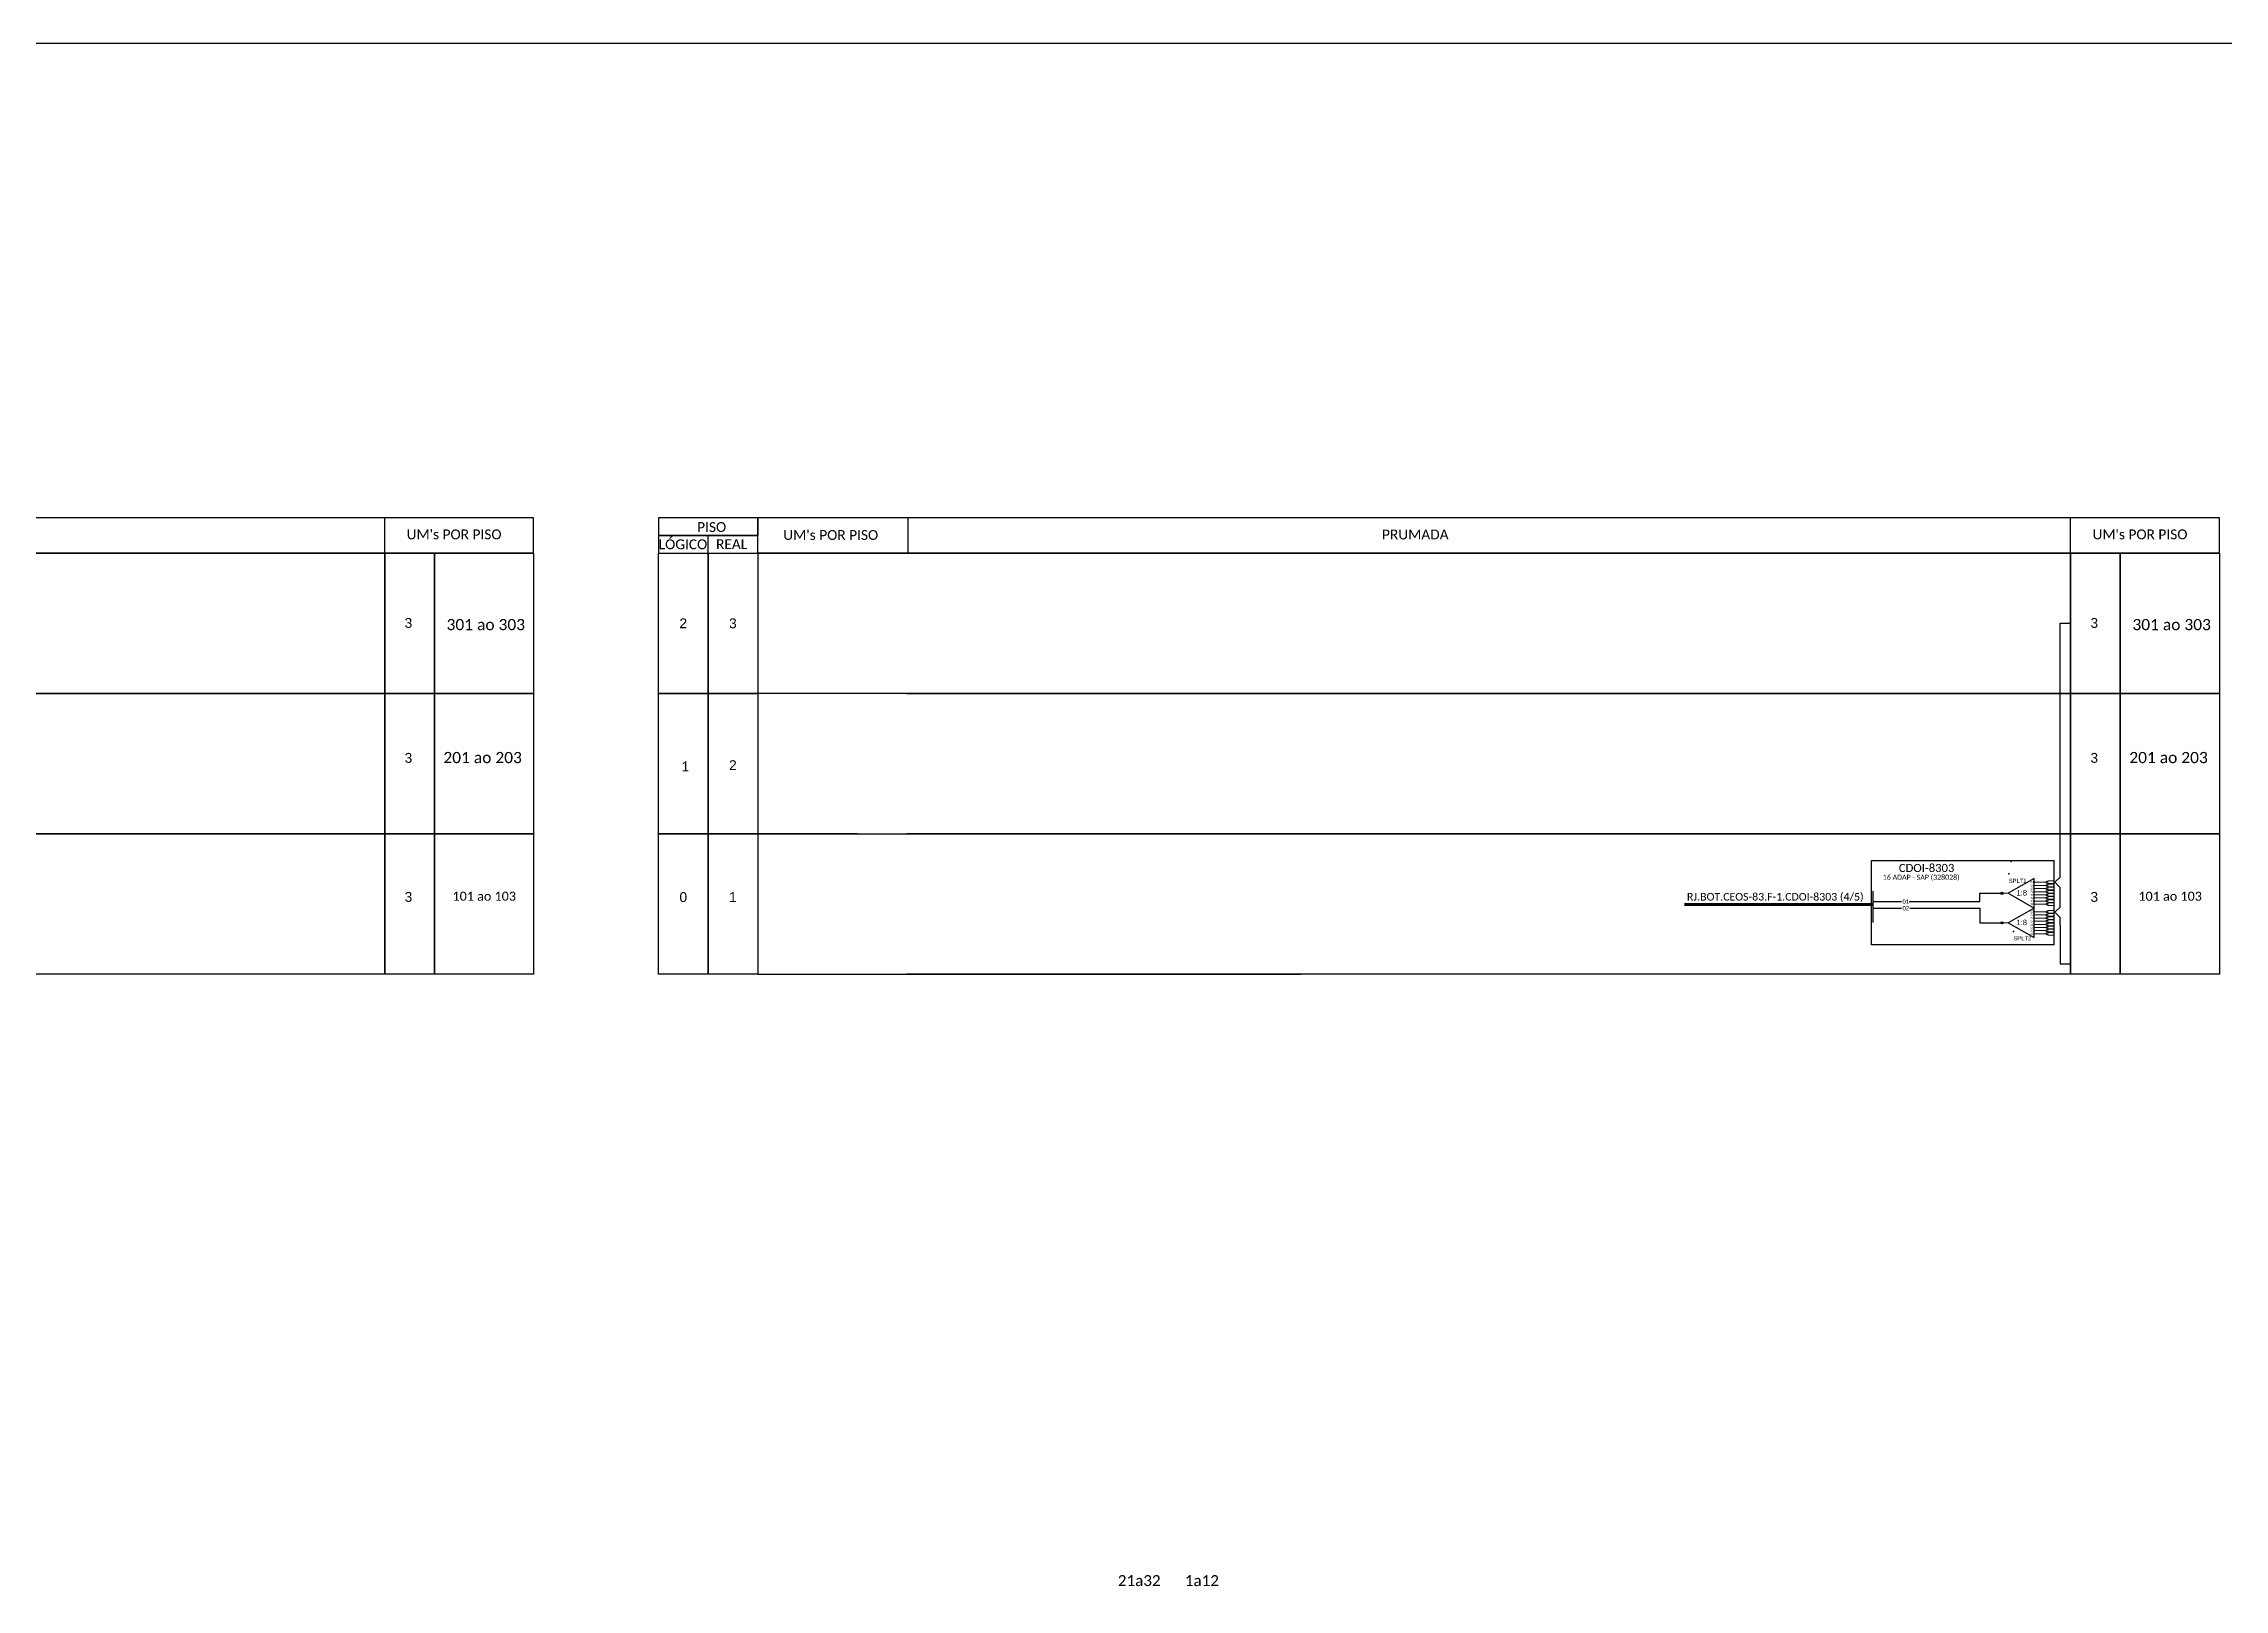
# Model space of a CAD drawing. Header units: metres. Extents: x -24 to 817, y -10 to 584.
# Drawn here: x 288.9 to 640.4, y 334.8 to 584 of the extents above; entities that cross this region are included whole.
import ezdxf
from ezdxf.enums import TextEntityAlignment as Align

# ---------------------------------------------------------------- set-up
doc = ezdxf.new("R2010")
doc.units = ezdxf.units.M
doc.styles.add('ARIAL', font='arial.ttf')
doc.styles.get("Standard").update_dxf_attribs({"font": 'arial.ttf'})
doc.styles.add('WMF-Calibri0', font='calibri.ttf')

# ---------------------------------------------------------------- blocks, each defined once
blk = doc.blocks.new('SPLITTER_')
blk.add_point((0, 0))
at = {"style": 'ARIAL', "flags": 4}
blk.add_attdef('SPLT', (0, -3.26), '', height=1.5, dxfattribs=at)
blk = doc.blocks.new('SPLT_1-8_SC-APC')
at = {"color": 1, "lineweight": 0}
blk.add_lwpolyline([(-17.04, -7.55), (-19.26, -7.55)], dxfattribs=at)
at = {"color": 1}
blk.add_lwpolyline([(-7.37, -2.1), (-17.04, -7.55), (-7.37, -13), (-7.37, -2.1)], dxfattribs=at)
at = {"color": 3, "lineweight": 0}
for points in [[(-2.99, -3.51), (-7.37, -3.51)], [(-7.37, -4.66), (-2.99, -4.66)], [(-7.37, -5.82), (-2.99, -5.82)], [(-7.37, -6.97), (-2.99, -6.97)], [(-2.41, -3.02), (-2.41, -4)], [(-2.41, -3.02), (0, -3.02)], [(-2.41, -4), (0, -4)], [(-2.41, -4.17), (-2.41, -5.16)], [(-2.41, -4.17), (0, -4.17)], [(-2.41, -5.16), (0, -5.16)], [(-2.41, -5.32), (-2.41, -6.31)], [(-2.41, -5.32), (0, -5.32)], [(-2.41, -6.31), (0, -6.31)], [(-2.41, -6.48), (-2.41, -7.46)], [(-2.41, -6.48), (0, -6.48)], [(-2.41, -7.46), (0, -7.46)], [(-2.41, -7.63), (-2.41, -8.62)], [(-2.41, -7.63), (0, -7.63)], [(-7.37, -8.12), (-2.99, -8.12)], [(-7.37, -9.28), (-2.99, -9.28)], [(-7.37, -10.43), (-2.99, -10.43)], [(-7.37, -11.58), (-2.99, -11.58)], [(-2.41, -8.62), (0, -8.62)], [(-2.41, -8.78), (-2.41, -9.77)], [(-2.41, -8.78), (0, -8.78)], [(-2.41, -9.77), (0, -9.77)], [(-2.41, -9.94), (-2.41, -10.92)], [(-2.41, -9.94), (0, -9.94)], [(-2.41, -10.92), (0, -10.92)], [(-2.41, -11.09), (-2.41, -12.08)], [(-2.41, -11.09), (0, -11.09)], [(-2.41, -12.08), (0, -12.08)]]:
    blk.add_lwpolyline(points, dxfattribs=at)
for points in [[(-2.99, -3.22), (-2.41, -3.22), (-2.41, -3.8), (-2.99, -3.8)], [(-2.99, -4.38), (-2.41, -4.38), (-2.41, -4.95), (-2.99, -4.95)], [(-2.99, -5.53), (-2.41, -5.53), (-2.41, -6.1), (-2.99, -6.1)], [(-2.99, -6.68), (-2.41, -6.68), (-2.41, -7.26), (-2.99, -7.26)], [(-2.99, -7.84), (-2.41, -7.84), (-2.41, -8.41), (-2.99, -8.41)], [(-2.99, -8.99), (-2.41, -8.99), (-2.41, -9.56), (-2.99, -9.56)], [(-2.99, -10.14), (-2.41, -10.14), (-2.41, -10.72), (-2.99, -10.72)], [(-2.99, -11.3), (-2.41, -11.3), (-2.41, -11.87), (-2.99, -11.87)]]:
    blk.add_lwpolyline(points, close=True, dxfattribs=at)
at = {"color": 1, "style": 'ARIAL'}
for s, height, p in [('1:8', 2, (-13.91, -8.4)), ('S1', 0.75, (-8.74, -3.78)), ('S2', 0.75, (-8.74, -4.97)), ('S3', 0.75, (-8.74, -6.18)), ('S4', 0.75, (-8.74, -7.36)), ('S5', 0.75, (-8.74, -8.57)), ('S6', 0.75, (-8.74, -9.69)), ('S7', 0.75, (-8.74, -10.78)), ('S8', 0.75, (-8.74, -11.9))]:
    blk.add_text(s, height=height, dxfattribs=at).set_placement(p)
blk = doc.blocks.new('A$C415C251F')
at = {"color": 3}
blk.add_point((0, 0), dxfattribs=at)
blk = doc.blocks.new('LEG_CDOIA8_C-SPLT_DIR')
at = {"color": 3}
blk.add_blockref('A$C415C251F', (0, 0), dxfattribs=at)
at = {"color": 1, "style": 'WMF-Calibri0', "flags": 4}
blk.add_attdef('CDO', (-26.84, -2.61), '', height=2, dxfattribs=at)
blk.add_attdef('MODELO', text='', height=1.5, dxfattribs=at).set_placement((-22.23, -4.54), align=Align.CENTER)
at = {"style": 'ARIAL', "flags": 4}
blk.add_attdef('SPLITAGEM', text='', height=1.5, dxfattribs=at).set_placement((-18.36, -12.59), align=Align.CENTER)

msp = doc.modelspace()

# ---------------------------------------------------------------- hatches: boundary and pattern name
h = msp.add_hatch(color=3)
h.dxf.hatch_style = 1
edge = h.paths.add_edge_path()
edge.add_arc((604.56, 447.01), 0.184, 0, 360)
h = msp.add_hatch(color=3)
h.dxf.hatch_style = 1
edge = h.paths.add_edge_path()
edge.add_arc((604.56, 442.25), 0.184, 0, 360)

# ---------------------------------------------------------------- linework, layer by layer
for p, q in [((367.92, 507.54), (287.1, 507.54)), ((367.92, 507.54), (343.92, 507.54)), ((343.92, 501.85), (343.92, 507.54)), ((343.92, 501.85), (343.92, 507.54)), ((367.92, 501.85), (367.92, 507.54)), ((367.92, 501.85), (367.92, 507.54)), ((404.03, 507.54), (404.03, 507.54)), ((404.03, 507.54), (404.03, 504.69)), ((558.8, 507.54), (404.03, 507.54)), ((404.03, 507.54), (404.03, 507.54)), ((404.03, 507.54), (404.03, 504.69)), ((558.8, 507.54), (404.03, 507.54)), ((639.62, 507.54), (558.8, 507.54)), ((639.62, 507.54), (615.62, 507.54)), ((615.62, 501.85), (615.62, 507.54)), ((615.62, 501.85), (615.62, 507.54)), ((639.62, 501.85), (639.62, 507.54)), ((639.62, 501.85), (639.62, 507.54)), ((343.92, 501.85), (132.34, 501.85)), ((132.34, 501.85), (343.92, 501.85)), ((343.92, 501.85), (132.34, 501.85)), ((132.34, 501.85), (343.92, 501.85)), ((351.92, 501.85), (343.92, 501.85)), ((343.92, 501.85), (343.92, 479.22)), ((343.92, 501.85), (351.92, 501.85)), ((343.92, 479.22), (343.92, 501.85)), ((351.92, 501.85), (343.92, 501.85)), ((343.92, 501.85), (343.92, 479.22)), ((343.92, 501.85), (351.92, 501.85)), ((343.92, 479.22), (343.92, 501.85)), ((367.92, 501.85), (351.92, 501.85)), ((351.92, 501.85), (367.92, 501.85)), ((351.92, 479.22), (351.92, 501.85)), ((351.92, 501.85), (351.92, 479.22)), ((367.92, 501.85), (351.92, 501.85)), ((351.92, 501.85), (367.92, 501.85)), ((351.92, 479.22), (351.92, 501.85)), ((351.92, 501.85), (351.92, 479.22)), ((367.92, 501.85), (367.92, 479.22)), ((367.92, 501.85), (367.92, 479.22)), ((615.62, 501.85), (404.03, 501.85)), ((404.03, 501.85), (615.62, 501.85)), ((615.62, 501.85), (404.03, 501.85)), ((404.03, 501.85), (615.62, 501.85)), ((623.62, 501.85), (615.62, 501.85)), ((615.62, 501.85), (615.62, 479.22)), ((615.62, 501.85), (623.62, 501.85)), ((615.62, 479.22), (615.62, 501.85)), ((623.62, 501.85), (615.62, 501.85)), ((615.62, 501.85), (615.62, 479.22)), ((615.62, 501.85), (623.62, 501.85)), ((615.62, 479.22), (615.62, 501.85)), ((639.62, 501.85), (623.62, 501.85)), ((623.62, 501.85), (639.62, 501.85)), ((623.62, 479.22), (623.62, 501.85)), ((623.62, 501.85), (623.62, 479.22)), ((639.62, 501.85), (623.62, 501.85)), ((623.62, 501.85), (639.62, 501.85)), ((623.62, 479.22), (623.62, 501.85)), ((623.62, 501.85), (623.62, 479.22)), ((639.62, 501.85), (639.62, 479.22)), ((639.62, 501.85), (639.62, 479.22)), ((343.92, 479.22), (156.33, 479.22)), ((343.92, 479.22), (156.33, 479.22)), ((351.92, 479.22), (343.92, 479.22)), ((351.92, 479.22), (343.92, 479.22)), ((367.92, 479.22), (351.92, 479.22)), ((367.92, 479.22), (351.92, 479.22)), ((388.04, 479.22), (396.03, 479.22)), ((388.04, 456.59), (388.04, 479.22)), ((388.04, 479.22), (396.03, 479.22)), ((388.04, 456.59), (388.04, 479.22)), ((396.03, 479.22), (396.03, 456.59)), ((396.03, 479.22), (404.03, 479.22)), ((396.03, 456.59), (396.03, 479.22)), ((396.03, 479.22), (396.03, 456.59)), ((396.03, 479.22), (404.03, 479.22)), ((396.03, 456.59), (396.03, 479.22)), ((404.03, 479.22), (404.03, 456.59)), ((420.03, 479.22), (404.03, 479.22)), ((404.03, 479.22), (404.03, 456.59)), ((404.03, 479.22), (404.03, 456.59)), ((420.03, 479.22), (404.03, 479.22)), ((404.03, 479.22), (404.03, 456.59)), ((615.62, 479.22), (428.03, 479.22)), ((615.62, 479.22), (428.03, 479.22)), ((623.62, 479.22), (615.62, 479.22)), ((623.62, 479.22), (615.62, 479.22)), ((639.62, 479.22), (623.62, 479.22)), ((639.62, 479.22), (623.62, 479.22)), ((388.04, 456.59), (396.03, 456.59)), ((388.04, 433.95), (388.04, 456.59)), ((396.03, 456.59), (388.04, 456.59)), ((388.04, 456.59), (396.03, 456.59)), ((388.04, 433.95), (388.04, 456.59)), ((396.03, 456.59), (388.04, 456.59)), ((396.03, 456.59), (396.03, 433.95)), ((396.03, 456.59), (404.03, 456.59)), ((396.03, 433.95), (396.03, 456.59)), ((404.03, 456.59), (396.03, 456.59)), ((396.03, 456.59), (396.03, 433.95)), ((396.03, 456.59), (404.03, 456.59)), ((396.03, 433.95), (396.03, 456.59)), ((404.03, 456.59), (396.03, 456.59)), ((404.03, 456.59), (404.03, 433.95)), ((420.03, 456.59), (404.03, 456.59)), ((404.03, 456.59), (404.03, 433.95)), ((404.03, 456.59), (420.03, 456.59)), ((404.03, 456.59), (404.03, 433.95)), ((420.03, 456.59), (404.03, 456.59)), ((404.03, 456.59), (404.03, 433.95)), ((404.03, 456.59), (420.03, 456.59)), ((404.03, 433.95), (491.58, 433.95)), ((404.03, 433.95), (491.58, 433.95))]:
    msp.add_line(p, q)
at = {"color": 7}
msp.add_lwpolyline([(-23.71, -10.03), (817.29, -10.03), (817.29, 583.97), (-23.71, 583.97)], close=True, dxfattribs=at)
at = {"color": 0}
for points in [[(388.04, 504.69), (404.03, 504.69), (404.03, 507.54), (388.04, 507.54)], [(388.04, 504.69), (404.03, 504.69), (404.03, 507.54), (388.04, 507.54)], [(388.04, 501.85), (404.03, 501.85), (404.03, 504.69), (388.04, 504.69)], [(388.04, 501.85), (404.03, 501.85), (404.03, 504.69), (388.04, 504.69)]]:
    msp.add_lwpolyline(points, close=True, dxfattribs=at)
for points in [[(428.26, 501.85), (428.26, 507.54)], [(428.26, 501.85), (428.26, 507.54)], [(396.03, 501.85), (396.03, 504.69)], [(396.03, 501.85), (396.03, 504.69)], [(156.33, 479.22), (343.92, 479.22), (343.92, 456.59), (156.33, 456.59)], [(156.33, 479.22), (343.92, 479.22), (343.92, 456.59), (156.33, 456.59)], [(428.03, 479.22), (420.03, 479.22)], [(428.03, 479.22), (420.03, 479.22)], [(428.03, 479.22), (615.62, 479.22), (615.62, 456.59), (428.03, 456.59)], [(428.03, 479.22), (615.62, 479.22), (615.62, 456.59), (428.03, 456.59)], [(156.33, 456.59), (343.92, 456.59), (343.92, 433.95), (156.33, 433.95)], [(156.33, 456.59), (343.92, 456.59), (343.92, 433.95), (156.33, 433.95)], [(420.03, 456.59), (428.03, 456.59)], [(420.03, 456.59), (428.03, 456.59)], [(428.03, 456.59), (615.62, 456.59), (615.62, 433.95), (428.03, 433.95)], [(428.03, 456.59), (615.62, 456.59), (615.62, 433.95), (428.03, 433.95)], [(588.23, 444.63), (588.38, 444.63)], [(404.03, 433.95), (388.04, 433.95)]]:
    msp.add_lwpolyline(points)
for points in [[(388.04, 501.85), (396.03, 501.85), (396.03, 479.22), (388.04, 479.22)], [(388.04, 501.85), (396.03, 501.85), (396.03, 479.22), (388.04, 479.22)], [(396.03, 501.85), (404.03, 501.85), (404.03, 479.22), (396.03, 479.22)], [(396.03, 501.85), (404.03, 501.85), (404.03, 479.22), (396.03, 479.22)], [(343.92, 479.22), (351.92, 479.22), (351.92, 456.59), (343.92, 456.59)], [(343.92, 479.22), (351.92, 479.22), (351.92, 456.59), (343.92, 456.59)], [(351.92, 479.22), (367.92, 479.22), (367.92, 456.59), (351.92, 456.59)], [(351.92, 479.22), (367.92, 479.22), (367.92, 456.59), (351.92, 456.59)], [(615.62, 479.22), (623.62, 479.22), (623.62, 456.59), (615.62, 456.59)], [(615.62, 479.22), (623.62, 479.22), (623.62, 456.59), (615.62, 456.59)], [(623.62, 479.22), (639.62, 479.22), (639.62, 456.59), (623.62, 456.59)], [(623.62, 479.22), (639.62, 479.22), (639.62, 456.59), (623.62, 456.59)], [(343.92, 456.59), (351.92, 456.59), (351.92, 433.95), (343.92, 433.95)], [(343.92, 456.59), (351.92, 456.59), (351.92, 433.95), (343.92, 433.95)], [(351.92, 456.59), (367.92, 456.59), (367.92, 433.95), (351.92, 433.95)], [(351.92, 456.59), (367.92, 456.59), (367.92, 433.95), (351.92, 433.95)], [(615.62, 456.59), (623.62, 456.59), (623.62, 433.95), (615.62, 433.95)], [(615.62, 456.59), (623.62, 456.59), (623.62, 433.95), (615.62, 433.95)], [(623.62, 456.59), (639.62, 456.59), (639.62, 433.95), (623.62, 433.95)], [(623.62, 456.59), (639.62, 456.59), (639.62, 433.95), (623.62, 433.95)]]:
    msp.add_lwpolyline(points, close=True)
at = {"color": 3}
for points in [[(613.95, 450.7), (613.95, 490.53), (615.62, 490.53)], [(613.95, 446.7), (613.95, 447.97), (613.09, 448.8), (613.95, 449.63), (613.95, 449.63), (613.95, 450.7)], [(589.6, 445.67), (600.99, 445.67), (600.99, 447.01), (604.75, 447.01)], [(613.94, 441.85), (613.94, 443.13), (613.08, 443.96), (613.94, 444.78), (613.94, 444.78), (613.94, 447.89)], [(583.78, 445.67), (588.23, 445.67), (588.23, 445.67)], [(588.23, 445.67), (588.38, 445.67)], [(613.94, 441.85), (613.94, 435.64), (615.62, 435.64)]]:
    msp.add_lwpolyline(points, dxfattribs=at)
at = {"color": 1}
for points in [[(583.53, 452.28), (612.97, 452.28)], [(583.53, 438.69), (583.53, 452.28)], [(612.97, 438.69), (612.97, 452.28)], [(583.78, 442.28), (583.78, 447.36)], [(612.97, 438.69), (583.53, 438.69)]]:
    msp.add_lwpolyline(points, dxfattribs=at)
at = {"color": 1, "const_width": 0.449}
msp.add_lwpolyline([(583.78, 445.2), (553.36, 445.2)], dxfattribs=at)
at = {"color": 2}
for points in [[(583.78, 444.63), (588.23, 444.63), (588.23, 444.63)], [(588.23, 444.63), (588.38, 444.63)], [(589.72, 444.63), (600.99, 444.63), (600.99, 442.25), (604.56, 442.25)]]:
    msp.add_lwpolyline(points, dxfattribs=at)
at = {"color": 3}
for centre in [(604.56, 447.01), (604.56, 442.25)]:
    msp.add_circle(centre, 0.184, dxfattribs=at)

# ---------------------------------------------------------------- block references
ref = msp.add_blockref('LEG_CDOIA8_C-SPLT_DIR', (606.05, 452.15), dxfattribs=dict(at, xscale=0.6531842906752707, yscale=0.6531842906752707, zscale=0.6531842906752707))
ref.add_attrib('CDO', 'CDOI-8303', (587.93, 450.44), dxfattribs={"color": 1, "height": 1.306, "style": 'WMF-Calibri0'})
ref.add_attrib('MODELO', '16 ADAP - SAP (328028)', dxfattribs={"color": 1, "height": 0.8165, "style": 'WMF-Calibri0'}).set_placement((591.53, 449.19), align=Align.CENTER)
ref = msp.add_blockref('SPLITTER_', (605.64, 450.14), dxfattribs=dict(xscale=0.4492800000001022, yscale=0.4492800000001022, zscale=0.4492800000001022))
ref.add_attrib('SPLT', 'SPLT1', (605.64, 448.68), dxfattribs={"height": 0.674, "style": 'ARIAL'})
at = {"color": 3, "xscale": 0.4367001600000001, "yscale": 0.4367001600000001, "zscale": 0.4367001600000001}
for p in [(612.97, 450.31), (612.97, 445.55)]:
    msp.add_blockref('SPLT_1-8_SC-APC', p, dxfattribs=at)
ref = msp.add_blockref('SPLITTER_', (606.4, 440.87), dxfattribs=dict(xscale=0.4492800000001022, yscale=0.4492800000001022, zscale=0.4492800000001022))
ref.add_attrib('SPLT', 'SPLT2', (606.4, 439.41), dxfattribs={"height": 0.674, "style": 'ARIAL'})

# ---------------------------------------------------------------- texts
at = {"color": 0, "style": 'WMF-Calibri0'}
for s, height, p in [('     PISO', 1.59, (391.46, 505.25)), ('     PISO', 1.59, (391.46, 505.25)), ("UM's POR PISO", 1.5898, (347.45, 504.07)), ("UM's POR PISO", 1.5898, (347.45, 504.07)), ('  LÓGICO', 1.59, (386.94, 502.47)), ('  LÓGICO', 1.59, (386.94, 502.47)), ('    REAL', 1.59, (395.07, 502.5)), ('    REAL', 1.59, (395.07, 502.5)), ("UM's POR PISO", 1.5898, (408.15, 503.97)), ("UM's POR PISO", 1.5898, (408.15, 503.97)), ('PRUMADA', 1.59, (504.64, 504.05)), ('PRUMADA', 1.59, (504.64, 504.05)), ("UM's POR PISO", 1.5898, (619.15, 504.07)), ("UM's POR PISO", 1.5898, (619.15, 504.07))]:
    msp.add_text(s, height=height, dxfattribs=at).set_placement(p)
at = {"style": 'WMF-Calibri0'}
for s, height, p in [('301 ao 303', 1.804, (353.88, 489.42)), ('301 ao 303', 1.804, (625.57, 489.42)), ('201 ao 203', 1.804, (353.37, 467.99)), ('201 ao 203', 1.804, (625.07, 467.99)), ('101 ao 103', 1.459, (354.84, 445.81)), ('101 ao 103', 1.459, (626.54, 445.81))]:
    msp.add_text(s, height=height, dxfattribs=at).set_placement(p)
at = {"color": 1, "style": 'WMF-Calibri0'}
msp.add_text('RJ.BOT.CEOS-83.F-1.CDOI-8303 (4/5)', height=1.2237, dxfattribs=at).set_placement((568.02, 446.45, 2.55), align=Align.MIDDLE_CENTER)
at = {"style": 'ARIAL'}
for s, p in [('01', (589.06, 445.67)), ('02', (589.06, 444.6))]:
    msp.add_text(s, height=0.702, dxfattribs=at).set_placement(p, align=Align.MIDDLE_CENTER)
at = {"char_height": 1.7642, "width": 29.825, "attachment_point": 5}
for s, insert in [('{\\fCalibri|b0|i0|c0|p34;\\C7;21a32}', (465.51, 336.21)), ('{\\fCalibri|b0|i0|c0|p34;\\C7;1a12}', (475.61, 336.21))]:
    msp.add_mtext(s, dxfattribs=dict(at, insert=insert))
at = {"style": 'ARIAL', "flags": 12}
for tag, text, p in [('3', 'XX', (347.74, 490.59)), ('2', 'XX', (392.03, 490.53)), ('2', 'XX', (392.03, 490.53)), ('3', 'XX', (400.03, 490.53)), ('3', 'XX', (619.43, 490.59)), ('3', 'XX', (347.74, 468.84)), ('1', 'XX', (392.36, 467.46)), ('1', 'XX', (392.36, 467.46)), ('2', 'XX', (400.03, 467.66)), ('3', 'XX', (619.43, 468.84)), ('3', '3', (347.74, 446.43)), ('0', 'XX', (392.03, 446.4)), ('0', 'XX', (392.03, 446.4)), ('1', 'XX', (400.03, 446.4)), ('3', '3', (619.43, 446.43))]:
    msp.add_attdef(tag, text=text, height=1.59, dxfattribs=at).set_placement(p, align=Align.MIDDLE_CENTER)

doc.saveas('drawing.dxf')
